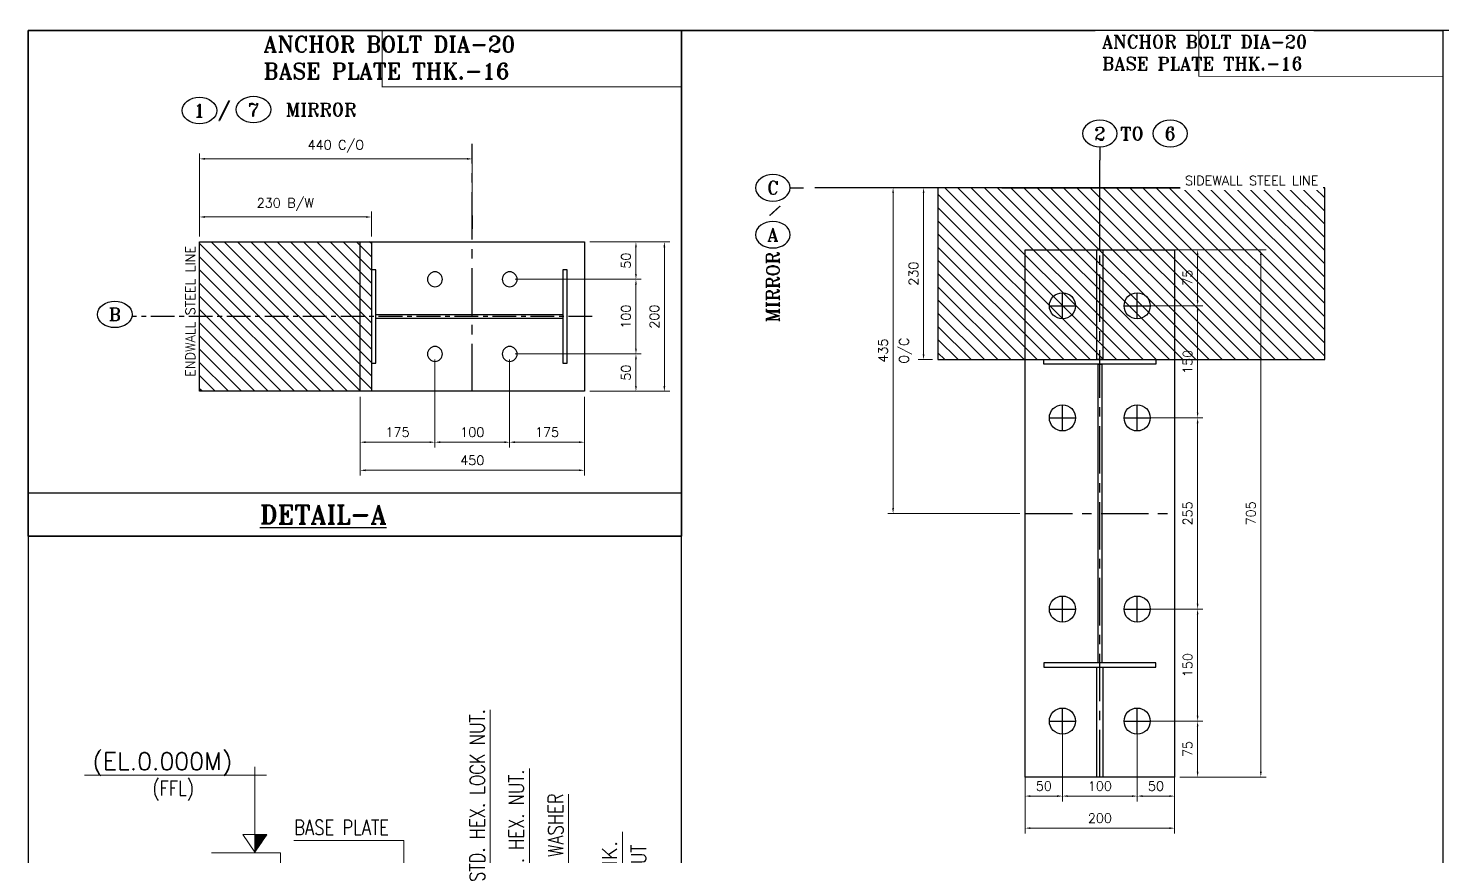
# Model space of a CAD drawing. Extents: x 1452 to 4639, y 1337 to 3593.
# Drawn here: x 1452 to 3344, y 2484 to 3593 of the extents above; entities that cross this region are included whole.
import ezdxf

# ---------------------------------------------------------------- set-up
doc = ezdxf.new("R2010")
doc.units = 0
doc.header["$MEASUREMENT"] = 0
doc.linetypes.add('CENTER', pattern=[5.08, 3.175, -0.635, 0.635, -0.635])
doc.linetypes.add('CONTIN', pattern=[0, 0, 0])
doc.layers.get('0').update_dxf_attribs({"linetype": 'CONTIN'})
doc.layers.get('Defpoints').update_dxf_attribs({"linetype": 'CONTINUOUS'})
for name, color, linetype in [('1', 7, 'CONTIN'), ('10', 7, 'CONTIN'), ('22', 7, 'CONTIN'), ('DIM', 8, 'CONTINUOUS'), ('FRAMES', 1, 'CONTINUOUS'), ('Text', 4, 'CONTINUOUS'), ('Text_Romant', 3, 'CONTINUOUS')]:
    doc.layers.add(name, color=color, linetype=linetype)
for name, color, linetype, lineweight in [('BRICK', 27, 'CONTINUOUS', 13), ('OBJECTS', 80, 'CONTINUOUS', 13), ('Part', 255, 'CONTINUOUS', 0), ('TXT', 4, 'CONTIN', 13), ('WORK', 30, 'CENTER', 13)]:
    doc.layers.add(name, color=color, linetype=linetype, lineweight=lineweight)
doc.styles.add('ROMAND', font='simplex.shx')
doc.styles.add('ROMANS', font='ROMANS')
doc.styles.add('ROMANT', font='romant.shx')
doc.styles.add('SIMPLEX', font='SIMPLEX')
doc.dimstyles.new('Copy of DIM-1000', dxfattribs={"dimscale": 96.5, "dimtxt": 0.13, "dimasz": 0.03, "dimexe": 0.05, "dimexo": 0.05, "dimgap": 0.05, "dimtad": 1, "dimdec": 0, "dimzin": 0, "dimdsep": 46, "dimtxsty": 'ROMANS', "dimblk1": 'OBLIQUE', "dimblk2": 'OBLIQUE', "dimsah": 1, "dimcen": 0.09, "dimdle": 0.03, "dimclrd": 251, "dimclre": 251, "dimclrt": 4, "dimadec": 0, "dimazin": 0, "dimtfac": 1, "dimtdec": 0, "dimtmove": 0, "dimatfit": 3, "dimfxl": 1, "dimtolj": 1, "dimtzin": 0, "dimlwd": 5, "dimlwe": 5, "dimarcsym": 0})
doc.dimstyles.new('LDK_5', dxfattribs={"dimscale": 7.142, "dimtxt": 1.75, "dimasz": 1, "dimexe": 1, "dimexo": 1, "dimgap": 1, "dimtad": 1, "dimdec": 0, "dimzin": 0, "dimdsep": 46, "dimtxsty": 'SIMPLEX', "dimcen": 1, "dimclrd": 6, "dimclre": 6, "dimclrt": 7, "dimadec": 0, "dimazin": 0, "dimtfac": 1, "dimtdec": 0, "dimtofl": 0, "dimtmove": 0, "dimatfit": 3, "dimfxl": 1, "dimtolj": 1, "dimtzin": 0, "dimlwd": 0, "dimlwe": 0, "dimarcsym": 1})

# ---------------------------------------------------------------- blocks, each defined once
blk = doc.blocks.new('*D285285285285285285285285285285285285285285285')
at = {"color": 6, "linetype": 'Continuous', "lineweight": 0}
for p, q in [((2661.7, 3379.9), (2642.4, 3379.9)), ((2649.6, 3157), (2649.6, 3372.7)), ((2661.7, 3149.9), (2642.4, 3149.9))]:
    blk.add_line(p, q, dxfattribs=at)
at = {"color": 6, "linetype": 'Continuous'}
for points in [[(2650.8, 3372.7), (2648.4, 3372.7), (2649.6, 3379.9)], [(2648.4, 3157), (2650.8, 3157), (2649.6, 3149.9)]]:
    blk.add_solid(points, dxfattribs=at)
at = {"layer": 'Defpoints', "color": 0, "linetype": 'Continuous'}
for p in [(2649.6, 3379.9), (2668.9, 3379.9), (2668.9, 3149.9)]:
    blk.add_point(p, dxfattribs=at)
at = {"color": 7, "linetype": 'Continuous', "insert": (2636.2, 3264.9), "char_height": 12.5, "attachment_point": 5, "rotation": 90, "style": 'SIMPLEX'}
blk.add_mtext('\\A1;230', dxfattribs=at)
blk = doc.blocks.new('_OBLIQUE')
at = {"color": 0, "linetype": 'ByBlock'}
blk.add_line((-0.5, -0.5), (0.5, 0.5), dxfattribs=at)
blk = doc.blocks.new('*D581580580580580580580')
at = {"layer": 'Defpoints', "color": 0, "linetype": 'Continuous'}
for p in [(2659.8, 26434.8), (2716.6, 26423.6), (2786.9, 26423.6)]:
    blk.add_point(p, dxfattribs=at)
at = {"layer": 'Part', "color": 251, "linetype": 'Continuous', "lineweight": 5}
for p, q in [((2786.9, 26434.8), (2786.9, 26520.3)), ((2664.6, 26434.8), (2791.7, 26434.8)), ((2786.9, 26437.7), (2786.9, 26423.6)), ((2721.4, 26423.6), (2791.7, 26423.6))]:
    blk.add_line(p, q, dxfattribs=at)
at = {"layer": 'Part', "color": 251, "linetype": 'Continuous', "lineweight": 5, "xscale": 2.894999999999998, "yscale": 2.894999999999998, "zscale": 2.894999999999998}
for p, rotation in [((2786.9, 26434.8), 90), ((2786.9, 26423.6), 270)]:
    blk.add_blockref('_OBLIQUE', p, dxfattribs=dict(at, rotation=rotation))
at = {"layer": 'Part', "color": 4, "linetype": 'Continuous', "insert": (2775.8, 26479.1), "char_height": 12.545, "attachment_point": 5, "rotation": 90, "style": 'ROMANS'}
blk.add_mtext('\\A1;25 THK.', dxfattribs=at)
blk = doc.blocks.new('BOLT_0')
at = {"layer": '1'}
blk.add_circle((0, 0), 25.4, dxfattribs=at)
blk = doc.blocks.new('A')
for p, q in [((20037.6, 65968.9), (20287.6, 65968.9)), ((20037.6, 65963.9), (20287.6, 65963.9))]:
    blk.add_line(p, q)
at = {"linetype": 'Continuous'}
for points in [[(20037.6, 65903.9), (20031.6, 65903.9), (20031.6, 66028.9), (20037.6, 66028.9)], [(20293.6, 65903.9), (20287.6, 65903.9), (20287.6, 66028.9), (20293.6, 66028.9)]]:
    blk.add_lwpolyline(points, close=True, dxfattribs=at)
at = {"layer": '10'}
for p, q in [((20308.6, 66066.4), (20008.6, 66066.4)), ((20008.6, 66066.4), (20008.6, 65866.4)), ((20308.6, 65866.4), (20308.6, 66066.4)), ((20008.6, 65866.4), (20308.6, 65866.4))]:
    blk.add_line(p, q, dxfattribs=at)
at = {"layer": '10', "xscale": 0.3937008, "yscale": 0.3937008, "zscale": 0.3937008, "rotation": 180}
for p in [(20108.6, 66016.4), (20208.6, 66016.4), (20108.6, 65916.4), (20208.6, 65916.4)]:
    blk.add_blockref('BOLT_0', p, dxfattribs=at)
blk = doc.blocks.new('*D517517517517517517517517517517')
at = {"color": 6, "linetype": 'Continuous', "lineweight": 0}
for p, q in [((2095.8, 3150.2), (2095.8, 3032.1)), ((2195.8, 3100.2), (2195.8, 3032.1)), ((2188.7, 3039.3), (2103, 3039.3))]:
    blk.add_line(p, q, dxfattribs=at)
at = {"color": 6, "linetype": 'Continuous'}
for points in [[(2103, 3040.5), (2103, 3038.1), (2095.8, 3039.3)], [(2188.7, 3038.1), (2188.7, 3040.5), (2195.8, 3039.3)]]:
    blk.add_solid(points, dxfattribs=at)
at = {"layer": 'Defpoints', "color": 0, "linetype": 'Continuous'}
for p in [(2095.8, 3157.4), (2195.8, 3107.4), (2095.8, 3039.3)]:
    blk.add_point(p, dxfattribs=at)
at = {"color": 7, "linetype": 'Continuous', "insert": (2145.8, 3052.7), "char_height": 12.5, "attachment_point": 5, "style": 'SIMPLEX'}
blk.add_mtext('\\A1;175', dxfattribs=at)
blk = doc.blocks.new('*D518518518518518518518518518518')
at = {"color": 6, "linetype": 'Continuous', "lineweight": 0}
for p, q in [((1995.8, 3150.2), (1995.8, 3032.1)), ((2095.8, 3150.2), (2095.8, 3032.1)), ((2088.7, 3039.3), (2003, 3039.3))]:
    blk.add_line(p, q, dxfattribs=at)
at = {"color": 6, "linetype": 'Continuous'}
for points in [[(2003, 3040.5), (2003, 3038.1), (1995.8, 3039.3)], [(2088.7, 3038.1), (2088.7, 3040.5), (2095.8, 3039.3)]]:
    blk.add_solid(points, dxfattribs=at)
at = {"layer": 'Defpoints', "color": 0, "linetype": 'Continuous'}
for p in [(1995.8, 3157.4), (2095.8, 3157.4), (1995.8, 3039.3)]:
    blk.add_point(p, dxfattribs=at)
at = {"color": 7, "linetype": 'Continuous', "insert": (2045.8, 3052.7), "char_height": 12.5, "attachment_point": 5, "style": 'SIMPLEX'}
blk.add_mtext('\\A1;100', dxfattribs=at)
blk = doc.blocks.new('*D519519519519519519519519519519')
at = {"color": 6, "linetype": 'Continuous', "lineweight": 0}
for p, q in [((1995.8, 3150.2), (1995.8, 3032.1)), ((1895.8, 3100.2), (1895.8, 3032.1)), ((1988.7, 3039.3), (1903, 3039.3))]:
    blk.add_line(p, q, dxfattribs=at)
at = {"color": 6, "linetype": 'Continuous'}
for points in [[(1903, 3040.5), (1903, 3038.1), (1895.8, 3039.3)], [(1988.7, 3038.1), (1988.7, 3040.5), (1995.8, 3039.3)]]:
    blk.add_solid(points, dxfattribs=at)
at = {"layer": 'Defpoints', "color": 0, "linetype": 'Continuous'}
for p in [(1995.8, 3157.4), (1895.8, 3107.4), (1895.8, 3039.3)]:
    blk.add_point(p, dxfattribs=at)
at = {"color": 7, "linetype": 'Continuous', "insert": (1945.8, 3052.7), "char_height": 12.5, "attachment_point": 5, "style": 'SIMPLEX'}
blk.add_mtext('\\A1;175', dxfattribs=at)
blk = doc.blocks.new('*D520520520520520520520520520520')
at = {"color": 6, "linetype": 'Continuous', "lineweight": 0}
for p, q in [((1895.8, 3100.2), (1895.8, 2994.6)), ((2195.8, 3100.2), (2195.8, 2994.6)), ((1903, 3001.7), (2188.7, 3001.7))]:
    blk.add_line(p, q, dxfattribs=at)
at = {"color": 6, "linetype": 'Continuous'}
for points in [[(1903, 3002.9), (1903, 3000.5), (1895.8, 3001.7)], [(2188.7, 3000.5), (2188.7, 3002.9), (2195.8, 3001.7)]]:
    blk.add_solid(points, dxfattribs=at)
at = {"layer": 'Defpoints', "color": 0, "linetype": 'Continuous'}
for p in [(1895.8, 3107.4), (2195.8, 3107.4), (2195.8, 3001.7)]:
    blk.add_point(p, dxfattribs=at)
at = {"color": 7, "linetype": 'Continuous', "insert": (2045.8, 3015.1), "char_height": 12.5, "attachment_point": 5, "style": 'SIMPLEX'}
blk.add_mtext('\\A1;450', dxfattribs=at)
blk = doc.blocks.new('*D521521521521521521521521521521')
at = {"color": 6, "linetype": 'Continuous', "lineweight": 0}
for p, q in [((2203, 3307.4), (2271.9, 3307.4)), ((2264.8, 3300.2), (2264.8, 3264.5)), ((2103, 3257.4), (2271.9, 3257.4))]:
    blk.add_line(p, q, dxfattribs=at)
at = {"color": 6, "linetype": 'Continuous'}
for points in [[(2266, 3300.2), (2263.6, 3300.2), (2264.8, 3307.4)], [(2263.6, 3264.5), (2266, 3264.5), (2264.8, 3257.4)]]:
    blk.add_solid(points, dxfattribs=at)
at = {"layer": 'Defpoints', "color": 0, "linetype": 'Continuous'}
for p in [(2195.8, 3307.4), (2095.8, 3257.4), (2264.8, 3257.4)]:
    blk.add_point(p, dxfattribs=at)
at = {"color": 7, "linetype": 'Continuous', "insert": (2251.4, 3282.4), "char_height": 12.5, "attachment_point": 5, "rotation": 90, "style": 'SIMPLEX'}
blk.add_mtext('\\A1;50', dxfattribs=at)
blk = doc.blocks.new('*D522522522522522522522522522522')
at = {"color": 6, "linetype": 'Continuous', "lineweight": 0}
for p, q in [((2103, 3257.4), (2271.9, 3257.4)), ((2264.8, 3250.2), (2264.8, 3164.5)), ((2103, 3157.4), (2271.9, 3157.4))]:
    blk.add_line(p, q, dxfattribs=at)
at = {"color": 6, "linetype": 'Continuous'}
for points in [[(2266, 3250.2), (2263.6, 3250.2), (2264.8, 3257.4)], [(2263.6, 3164.5), (2266, 3164.5), (2264.8, 3157.4)]]:
    blk.add_solid(points, dxfattribs=at)
at = {"layer": 'Defpoints', "color": 0, "linetype": 'Continuous'}
for p in [(2095.8, 3257.4), (2095.8, 3157.4), (2264.8, 3157.4)]:
    blk.add_point(p, dxfattribs=at)
at = {"color": 7, "linetype": 'Continuous', "insert": (2251.4, 3207.4), "char_height": 12.5, "attachment_point": 5, "rotation": 90, "style": 'SIMPLEX'}
blk.add_mtext('\\A1;100', dxfattribs=at)
blk = doc.blocks.new('*D523523523523523523523523523523')
at = {"color": 6, "linetype": 'Continuous', "lineweight": 0}
for p, q in [((2103, 3157.4), (2271.9, 3157.4)), ((2264.8, 3150.2), (2264.8, 3114.5)), ((2203, 3107.4), (2271.9, 3107.4))]:
    blk.add_line(p, q, dxfattribs=at)
at = {"color": 6, "linetype": 'Continuous'}
for points in [[(2266, 3150.2), (2263.6, 3150.2), (2264.8, 3157.4)], [(2263.6, 3114.5), (2266, 3114.5), (2264.8, 3107.4)]]:
    blk.add_solid(points, dxfattribs=at)
at = {"layer": 'Defpoints', "color": 0, "linetype": 'Continuous'}
for p in [(2095.8, 3157.4), (2195.8, 3107.4), (2264.8, 3107.4)]:
    blk.add_point(p, dxfattribs=at)
at = {"color": 7, "linetype": 'Continuous', "insert": (2251.4, 3132.4), "char_height": 12.5, "attachment_point": 5, "rotation": 90, "style": 'SIMPLEX'}
blk.add_mtext('\\A1;50', dxfattribs=at)
blk = doc.blocks.new('*D524524524524524524524524524524')
at = {"color": 6, "linetype": 'Continuous', "lineweight": 0}
for p, q in [((2203, 3307.4), (2309.9, 3307.4)), ((2302.8, 3114.5), (2302.8, 3300.2)), ((2203, 3107.4), (2309.9, 3107.4))]:
    blk.add_line(p, q, dxfattribs=at)
at = {"color": 6, "linetype": 'Continuous'}
for points in [[(2304, 3300.2), (2301.6, 3300.2), (2302.8, 3307.4)], [(2301.6, 3114.5), (2304, 3114.5), (2302.8, 3107.4)]]:
    blk.add_solid(points, dxfattribs=at)
at = {"layer": 'Defpoints', "color": 0, "linetype": 'Continuous'}
for p in [(2195.8, 3307.4), (2302.8, 3307.4), (2195.8, 3107.4)]:
    blk.add_point(p, dxfattribs=at)
at = {"color": 7, "linetype": 'Continuous', "insert": (2289.4, 3207.4), "char_height": 12.5, "attachment_point": 5, "rotation": 90, "style": 'SIMPLEX'}
blk.add_mtext('\\A1;200', dxfattribs=at)
blk = doc.blocks.new('*D525525525525525525525525525525')
at = {"color": 6, "linetype": 'Continuous', "lineweight": 0}
for p, q in [((1680.8, 3314.5), (1680.8, 3425.7)), ((2045.8, 3314.5), (2045.8, 3425.7)), ((2038.7, 3418.6), (1688, 3418.6))]:
    blk.add_line(p, q, dxfattribs=at)
at = {"color": 6, "linetype": 'Continuous'}
for points in [[(1688, 3419.8), (1688, 3417.4), (1680.8, 3418.6)], [(2038.7, 3417.4), (2038.7, 3419.8), (2045.8, 3418.6)]]:
    blk.add_solid(points, dxfattribs=at)
at = {"layer": 'Defpoints', "color": 0, "linetype": 'Continuous'}
for p in [(1680.8, 3418.6), (1680.8, 3307.4), (2045.8, 3307.4)]:
    blk.add_point(p, dxfattribs=at)
at = {"color": 7, "linetype": 'Continuous', "insert": (1863.3, 3435.3), "char_height": 12.498, "attachment_point": 5, "style": 'SIMPLEX'}
blk.add_mtext('\\A1;440 C/O', dxfattribs=at)
blk = doc.blocks.new('*D526526526526526526526526526526')
at = {"color": 6, "linetype": 'Continuous', "lineweight": 0}
for p, q in [((1680.8, 3314.5), (1680.8, 3348)), ((1903.7, 3340.8), (1688, 3340.8)), ((1910.8, 3314.5), (1910.8, 3348))]:
    blk.add_line(p, q, dxfattribs=at)
at = {"color": 6, "linetype": 'Continuous'}
for points in [[(1688, 3342), (1688, 3339.6), (1680.8, 3340.8)], [(1903.7, 3339.6), (1903.7, 3342), (1910.8, 3340.8)]]:
    blk.add_solid(points, dxfattribs=at)
at = {"layer": 'Defpoints', "color": 0, "linetype": 'Continuous'}
for p in [(1680.8, 3340.8), (1680.8, 3307.4), (1910.8, 3307.4)]:
    blk.add_point(p, dxfattribs=at)
at = {"color": 7, "linetype": 'Continuous', "insert": (1795.8, 3357.5), "char_height": 12.498, "attachment_point": 5, "style": 'SIMPLEX'}
blk.add_mtext('\\A1;230 B/W', dxfattribs=at)
blk = doc.blocks.new('CZJBF')
at = {"linetype": 'Continuous'}
for points in [[(66986.4, 40005.8), (67136.4, 40005.8), (67136.4, 39999.8), (66986.4, 39999.8)], [(67058.9, 39999.8), (67063.9, 39999.8), (67063.9, 39599.8), (67058.9, 39599.8)], [(66986.4, 39593.8), (67136.4, 39593.8), (67136.4, 39599.8), (66986.4, 39599.8)]]:
    blk.add_lwpolyline(points, close=True, dxfattribs=at)
blk = doc.blocks.new('BXDCH')
at = {"linetype": 'Continuous'}
for p, q in [((66050.5, 40031.7), (66050.5, 40051.7)), ((66040.5, 40041.7), (66060.5, 40041.7))]:
    blk.add_line(p, q, dxfattribs=at)
blk.add_circle((66050.5, 40041.7), 10, dxfattribs=at)
blk = doc.blocks.new('XVGIZD')
at = {"color": 8, "linetype": 'CENTER', "ltscale": 20}
for p, q in [((65784.1, 39422.5), (65784.1, 40128.5)), ((65684.1, 39775.5), (65884.1, 39775.5))]:
    blk.add_line(p, q, dxfattribs=at)
at = {"linetype": 'Continuous'}
blk.add_lwpolyline([(65684.1, 40128.5), (65884.1, 40128.5), (65884.1, 39422.5), (65684.1, 39422.5)], close=True, dxfattribs=at)
at = {"linetype": 'Continuous', "xscale": 1.75, "yscale": 1.75, "zscale": 1.75}
for p in [(-49854.3, -30019.5), (-49754.3, -30019.5), (-49854.3, -30169.5), (-49754.3, -30169.5), (-49854.3, -30425.5), (-49754.3, -30425.5), (-49854.3, -30575.5), (-49754.3, -30575.5)]:
    blk.add_blockref('BXDCH', p, dxfattribs=at)
at = {"linetype": 'Continuous'}
blk.add_blockref('CZJBF', (-1277.2, -24.3), dxfattribs=at)
blk = doc.blocks.new('*D531531531531531531531531531531')
at = {"color": 6, "linetype": 'Continuous', "lineweight": 0}
for p, q in [((2992.6, 3296.9), (3108, 3296.9)), ((3100.8, 3289.7), (3100.8, 2598)), ((2992.6, 2590.9), (3108, 2590.9))]:
    blk.add_line(p, q, dxfattribs=at)
at = {"color": 6, "linetype": 'Continuous'}
for points in [[(3102, 3289.7), (3099.7, 3289.7), (3100.8, 3296.9)], [(3099.7, 2598), (3102, 2598), (3100.8, 2590.9)]]:
    blk.add_solid(points, dxfattribs=at)
at = {"layer": 'Defpoints', "color": 0, "linetype": 'Continuous'}
for p in [(2985.5, 3296.9), (2985.5, 2590.9), (3100.8, 2590.9)]:
    blk.add_point(p, dxfattribs=at)
at = {"color": 7, "linetype": 'Continuous', "insert": (3087.4, 2943.9), "char_height": 12.5, "attachment_point": 5, "rotation": 90, "style": 'SIMPLEX'}
blk.add_mtext('\\A1;705', dxfattribs=at)
blk = doc.blocks.new('*D532532532532532532532532532532')
at = {"color": 6, "linetype": 'Continuous', "lineweight": 0}
for p, q in [((2951.2, 3296.9), (3023.4, 3296.9)), ((3016.2, 3289.7), (3016.2, 3229)), ((2942.6, 3221.9), (3023.4, 3221.9))]:
    blk.add_line(p, q, dxfattribs=at)
at = {"color": 6, "linetype": 'Continuous'}
for points in [[(3017.4, 3289.7), (3015.1, 3289.7), (3016.2, 3296.9)], [(3015.1, 3229), (3017.4, 3229), (3016.2, 3221.9)]]:
    blk.add_solid(points, dxfattribs=at)
at = {"layer": 'Defpoints', "color": 0, "linetype": 'Continuous'}
for p in [(2944, 3296.9), (2935.5, 3221.9), (3016.2, 3221.9)]:
    blk.add_point(p, dxfattribs=at)
at = {"color": 7, "linetype": 'Continuous', "insert": (3002.9, 3259.4), "char_height": 12.5, "attachment_point": 5, "rotation": 90, "style": 'SIMPLEX'}
blk.add_mtext('\\A1;75', dxfattribs=at)
blk = doc.blocks.new('*D533533533533533533533533533533')
at = {"color": 6, "linetype": 'Continuous', "lineweight": 0}
for p, q in [((2942.6, 3221.9), (3023.4, 3221.9)), ((3016.2, 3214.7), (3016.2, 3079)), ((2942.6, 3071.9), (3023.4, 3071.9))]:
    blk.add_line(p, q, dxfattribs=at)
at = {"color": 6, "linetype": 'Continuous'}
for points in [[(3017.4, 3214.7), (3015.1, 3214.7), (3016.2, 3221.9)], [(3015.1, 3079), (3017.4, 3079), (3016.2, 3071.9)]]:
    blk.add_solid(points, dxfattribs=at)
at = {"layer": 'Defpoints', "color": 0, "linetype": 'Continuous'}
for p in [(2935.5, 3221.9), (2935.5, 3071.9), (3016.2, 3071.9)]:
    blk.add_point(p, dxfattribs=at)
at = {"color": 7, "linetype": 'Continuous', "insert": (3002.9, 3146.9), "char_height": 12.5, "attachment_point": 5, "rotation": 90, "style": 'SIMPLEX'}
blk.add_mtext('\\A1;150', dxfattribs=at)
blk = doc.blocks.new('*D534534534534534534534534534534')
at = {"color": 6, "linetype": 'Continuous', "lineweight": 0}
for p, q in [((2942.6, 3071.9), (3023.4, 3071.9)), ((3016.2, 3064.7), (3016.2, 2823)), ((2942.6, 2815.9), (3023.4, 2815.9))]:
    blk.add_line(p, q, dxfattribs=at)
at = {"color": 6, "linetype": 'Continuous'}
for points in [[(3017.4, 3064.7), (3015.1, 3064.7), (3016.2, 3071.9)], [(3015.1, 2823), (3017.4, 2823), (3016.2, 2815.9)]]:
    blk.add_solid(points, dxfattribs=at)
at = {"layer": 'Defpoints', "color": 0, "linetype": 'Continuous'}
for p in [(2935.5, 3071.9), (2935.5, 2815.9), (3016.2, 2815.9)]:
    blk.add_point(p, dxfattribs=at)
at = {"color": 7, "linetype": 'Continuous', "insert": (3002.9, 2943.9), "char_height": 12.5, "attachment_point": 5, "rotation": 90, "style": 'SIMPLEX'}
blk.add_mtext('\\A1;255', dxfattribs=at)
blk = doc.blocks.new('*D535535535535535535535535535535')
at = {"color": 6, "linetype": 'Continuous', "lineweight": 0}
for p, q in [((2942.6, 2815.9), (3023.4, 2815.9)), ((3016.2, 2808.7), (3016.2, 2673)), ((2942.6, 2665.9), (3023.4, 2665.9))]:
    blk.add_line(p, q, dxfattribs=at)
at = {"color": 6, "linetype": 'Continuous'}
for points in [[(3017.4, 2808.7), (3015.1, 2808.7), (3016.2, 2815.9)], [(3015.1, 2673), (3017.4, 2673), (3016.2, 2665.9)]]:
    blk.add_solid(points, dxfattribs=at)
at = {"layer": 'Defpoints', "color": 0, "linetype": 'Continuous'}
for p in [(2935.5, 2815.9), (2935.5, 2665.9), (3016.2, 2665.9)]:
    blk.add_point(p, dxfattribs=at)
at = {"color": 7, "linetype": 'Continuous', "insert": (3002.9, 2740.9), "char_height": 12.5, "attachment_point": 5, "rotation": 90, "style": 'SIMPLEX'}
blk.add_mtext('\\A1;150', dxfattribs=at)
blk = doc.blocks.new('*D536536536536536536536536536536')
at = {"color": 6, "linetype": 'Continuous', "lineweight": 0}
for p, q in [((2969.5, 3296.9), (3023.4, 3296.9)), ((3016.2, 3229), (3016.2, 3289.7)), ((2942.6, 3221.9), (3023.4, 3221.9))]:
    blk.add_line(p, q, dxfattribs=at)
at = {"color": 6, "linetype": 'Continuous'}
for points in [[(3017.4, 3289.7), (3015.1, 3289.7), (3016.2, 3296.9)], [(3015.1, 3229), (3017.4, 3229), (3016.2, 3221.9)]]:
    blk.add_solid(points, dxfattribs=at)
at = {"layer": 'Defpoints', "color": 0, "linetype": 'Continuous'}
for p in [(2962.3, 3296.9), (3016.2, 3296.9), (2935.5, 3221.9)]:
    blk.add_point(p, dxfattribs=at)
at = {"color": 7, "linetype": 'Continuous', "insert": (3002.9, 3259.4), "char_height": 12.5, "attachment_point": 5, "rotation": 90, "style": 'SIMPLEX'}
blk.add_mtext('\\A1;75', dxfattribs=at)
blk = doc.blocks.new('*D537537537537537537537537537537')
at = {"color": 6, "linetype": 'Continuous', "lineweight": 0}
for p, q in [((2785.5, 2583.7), (2785.5, 2515.4)), ((2985.5, 2583.7), (2985.5, 2515.4)), ((2978.3, 2522.6), (2792.6, 2522.6))]:
    blk.add_line(p, q, dxfattribs=at)
at = {"color": 6, "linetype": 'Continuous'}
for points in [[(2792.6, 2523.8), (2792.6, 2521.4), (2785.5, 2522.6)], [(2978.3, 2521.4), (2978.3, 2523.8), (2985.5, 2522.6)]]:
    blk.add_solid(points, dxfattribs=at)
at = {"layer": 'Defpoints', "color": 0, "linetype": 'Continuous'}
for p in [(2785.5, 2590.9), (2985.5, 2590.9), (2785.5, 2522.6)]:
    blk.add_point(p, dxfattribs=at)
at = {"color": 7, "linetype": 'Continuous', "insert": (2885.5, 2536), "char_height": 12.5, "attachment_point": 5, "style": 'SIMPLEX'}
blk.add_mtext('\\A1;200', dxfattribs=at)
blk = doc.blocks.new('*D538538538538538538538538538538')
at = {"color": 6, "linetype": 'Continuous', "lineweight": 0}
for p, q in [((2785.5, 2658.7), (2785.5, 2558.4)), ((2835.5, 2658.7), (2835.5, 2558.4)), ((2792.6, 2565.5), (2828.3, 2565.5))]:
    blk.add_line(p, q, dxfattribs=at)
at = {"color": 6, "linetype": 'Continuous'}
for points in [[(2792.6, 2566.7), (2792.6, 2564.3), (2785.5, 2565.5)], [(2828.3, 2564.3), (2828.3, 2566.7), (2835.5, 2565.5)]]:
    blk.add_solid(points, dxfattribs=at)
at = {"layer": 'Defpoints', "color": 0, "linetype": 'Continuous'}
for p in [(2785.5, 2665.9), (2835.5, 2665.9), (2835.5, 2565.5)]:
    blk.add_point(p, dxfattribs=at)
at = {"color": 7, "linetype": 'Continuous', "insert": (2810.5, 2578.9), "char_height": 12.5, "attachment_point": 5, "style": 'SIMPLEX'}
blk.add_mtext('\\A1;50', dxfattribs=at)
blk = doc.blocks.new('*D539539539539539539539539539539')
at = {"color": 6, "linetype": 'Continuous', "lineweight": 0}
for p, q in [((2835.5, 2658.7), (2835.5, 2558.4)), ((2935.5, 2658.7), (2935.5, 2558.4)), ((2842.6, 2565.5), (2928.3, 2565.5))]:
    blk.add_line(p, q, dxfattribs=at)
at = {"color": 6, "linetype": 'Continuous'}
for points in [[(2842.6, 2566.7), (2842.6, 2564.3), (2835.5, 2565.5)], [(2928.3, 2564.3), (2928.3, 2566.7), (2935.5, 2565.5)]]:
    blk.add_solid(points, dxfattribs=at)
at = {"layer": 'Defpoints', "color": 0, "linetype": 'Continuous'}
for p in [(2835.5, 2665.9), (2935.5, 2665.9), (2935.5, 2565.5)]:
    blk.add_point(p, dxfattribs=at)
at = {"color": 7, "linetype": 'Continuous', "insert": (2885.5, 2578.9), "char_height": 12.5, "attachment_point": 5, "style": 'SIMPLEX'}
blk.add_mtext('\\A1;100', dxfattribs=at)
blk = doc.blocks.new('*D540540540540540540540540540540')
at = {"color": 6, "linetype": 'Continuous', "lineweight": 0}
for p, q in [((2935.5, 2658.7), (2935.5, 2558.4)), ((2985.5, 2658.7), (2985.5, 2558.4)), ((2942.6, 2565.5), (2978.3, 2565.5))]:
    blk.add_line(p, q, dxfattribs=at)
at = {"color": 6, "linetype": 'Continuous'}
for points in [[(2942.6, 2566.7), (2942.6, 2564.3), (2935.5, 2565.5)], [(2978.3, 2564.3), (2978.3, 2566.7), (2985.5, 2565.5)]]:
    blk.add_solid(points, dxfattribs=at)
at = {"layer": 'Defpoints', "color": 0, "linetype": 'Continuous'}
for p in [(2935.5, 2665.9), (2985.5, 2665.9), (2985.5, 2565.5)]:
    blk.add_point(p, dxfattribs=at)
at = {"color": 7, "linetype": 'Continuous', "insert": (2960.5, 2578.9), "char_height": 12.5, "attachment_point": 5, "style": 'SIMPLEX'}
blk.add_mtext('\\A1;50', dxfattribs=at)
blk = doc.blocks.new('*D541541541541541541541541541541')
at = {"color": 6, "linetype": 'Continuous', "lineweight": 0}
for p, q in [((3009.1, 2665.9), (3009.1, 2665.9)), ((3016.2, 2658.7), (3016.2, 2598)), ((3009.1, 2590.9), (3009.1, 2590.9))]:
    blk.add_line(p, q, dxfattribs=at)
at = {"color": 6, "linetype": 'Continuous'}
for points in [[(3017.4, 2658.7), (3015.1, 2658.7), (3016.2, 2665.9)], [(3015.1, 2598), (3017.4, 2598), (3016.2, 2590.9)]]:
    blk.add_solid(points, dxfattribs=at)
at = {"layer": 'Defpoints', "color": 0, "linetype": 'Continuous'}
for p in [(3016.2, 2665.9), (3016.2, 2590.9), (3016.2, 2590.9)]:
    blk.add_point(p, dxfattribs=at)
at = {"color": 7, "linetype": 'Continuous', "insert": (3002.9, 2628.4), "char_height": 12.5, "attachment_point": 5, "rotation": 90, "style": 'SIMPLEX'}
blk.add_mtext('\\A1;75', dxfattribs=at)
blk = doc.blocks.new('*D542542542542542542542542542542')
at = {"color": 6, "linetype": 'Continuous', "lineweight": 0}
for p, q in [((2747.3, 3379.9), (2601.7, 3379.9)), ((2608.8, 2951), (2608.8, 3372.7)), ((2778.3, 2943.9), (2601.7, 2943.9))]:
    blk.add_line(p, q, dxfattribs=at)
at = {"color": 6, "linetype": 'Continuous'}
for points in [[(2610, 3372.7), (2607.6, 3372.7), (2608.8, 3379.9)], [(2607.6, 2951), (2610, 2951), (2608.8, 2943.9)]]:
    blk.add_solid(points, dxfattribs=at)
at = {"layer": 'Defpoints', "color": 0, "linetype": 'Continuous'}
for p in [(2608.8, 3379.9), (2754.5, 3379.9), (2785.5, 2943.9)]:
    blk.add_point(p, dxfattribs=at)
at = {"color": 7, "linetype": 'Continuous', "char_height": 12.5, "attachment_point": 5, "rotation": 90, "style": 'SIMPLEX'}
for s, insert in [('\\A1;435 ', (2595.4, 3161.9)), ('O/C', (2625.5, 3161.9))]:
    blk.add_mtext(s, dxfattribs=dict(at, insert=insert))
blk = doc.blocks.new('IHF')
at = {"layer": 'DIM', "lineweight": 9}
h = blk.add_hatch(dxfattribs=at)
h.set_pattern_fill('ANSI32', color=4, scale=0.165503, style=0)
h.set_pattern_definition([(45, (-304.22119, 25983.60084), (-0.0438855214, 0.0438855214), []), (45, (-304.19193, 25983.60084), (-0.0438855214, 0.0438855214), [])])
h.paths.add_polyline_path([(2473.3, 26518), (2473.3, 26502.9), (2483.6, 26518)])
at = {"layer": 'BRICK', "color": 22, "lineweight": 9}
blk.add_lwpolyline([(2280.1, 25809.6), (2837.1, 25809.6), (2837.1, 26772.6), (2280.1, 26772.6)], close=True, dxfattribs=at)
at = {"layer": 'DIM', "color": 3, "lineweight": 9}
blk.add_line((2473.3, 26502.9), (2473.3, 26575.8), dxfattribs=at)
blk.add_lwpolyline([(2473.3, 26502.9), (2483.6, 26518), (2463.1, 26518)], close=True, dxfattribs=at)
at = {"layer": 'OBJECTS', "color": 3, "lineweight": 9}
blk.add_line((2328.2, 26568.6), (2483.3, 26568.6), dxfattribs=at)
at = {"layer": 'WORK', "linetype": 'ByBlock', "lineweight": 9}
blk.add_lwpolyline([(2592.9, 26443.7), (2495.2, 26443.7), (2495.2, 26502.3), (2436.3, 26502.3)], dxfattribs=at)
at = {"layer": 'Text', "lineweight": 9, "style": 'ROMANS', "width": 0.8}
for s, p in [('STD. HEX. LOCK NUT.', (2669.4, 26477.6)), ('STD. HEX. NUT.', (2702.8, 26468.6)), ('STD. WASHER', (2736.3, 26462.7))]:
    blk.add_text(s, height=12.745, rotation=90, dxfattribs=at).set_placement(p)
for s, p in [('(FFL)', (2386, 26551.1)), ('BASE PLATE', (2506.9, 26517.6))]:
    blk.add_text(s, height=12.74, dxfattribs=at).set_placement(p)
at = {"layer": 'TXT', "color": 1, "lineweight": 9, "style": 'ROMAND'}
blk.add_text('(EL.0.000M)', height=14.8, dxfattribs=at).set_placement((2334.9, 26573))
at = {"layer": 'TXT', "color": 150, "lineweight": 9, "style": 'ROMANS', "width": 0.8}
blk.add_text('GROUT', height=12.74, rotation=90, dxfattribs=at).set_placement((2807.1, 26464.8))
at = {"layer": 'Part', "linetype": 'Continuous'}
dim = blk.add_linear_dim(base=(2786.9, 26423.6), p1=(2659.8, 26434.8), p2=(2716.6, 26423.6), angle=270, text='25 THK.', dimstyle='Copy of DIM-1000', dxfattribs=at)
dim.commit()
dim.dimension.update_dxf_attribs({"geometry": '*D581580580580580580580', "text_midpoint": (2786.9, 26479.1), "dimtype": 160})
for points in [[(2640.2, 26470.5), (2674.1, 26470.5), (2674.1, 26624.4)], [(2641.3, 26457.6), (2707.6, 26457.6), (2707.6, 26574.4)], [(2641.9, 26449.1), (2741, 26449.1), (2741, 26552.3)], [(2600.5, 26443.7), (2600.5, 26512.9), (2506.6, 26512.9)]]:
    blk.add_leader(points, dimstyle='Copy of DIM-1000', override={"dimasz": 0.09}, dxfattribs=at)

msp = doc.modelspace()

# ---------------------------------------------------------------- hatches: boundary and pattern name
at = {"linetype": 'Continuous'}
h = msp.add_hatch(dxfattribs=at)
h.set_pattern_fill('ANSI31', color=256, scale=100)
h.set_pattern_definition([(315, (-784.826, 29929.612), (-8.838835, -8.838835), [])])
h.paths.add_polyline_path([(2668.9, 3149.9), (3186.3, 3149.9), (3186.3, 3379.9), (2668.9, 3379.9)])

# ---------------------------------------------------------------- linework, layer by layer
at = {"color": 8, "linetype": 'CENTER', "ltscale": 20}
msp.add_line((2045.8, 3107.4), (2045.8, 3438.9), dxfattribs=at)
at = {"color": 1}
for p, q in [((2885.5, 3434.7), (2885.5, 3416.9)), ((2471.1, 3379.9), (2488.9, 3379.9)), ((2045.8, 3342.7), (2045.8, 3324.9))]:
    msp.add_line(p, q, dxfattribs=at)
at = {"linetype": 'Continuous'}
for p, q in [((2885.5, 3296.9), (2885.5, 3416.9)), ((2668.9, 3379.9), (2504, 3379.9))]:
    msp.add_line(p, q, dxfattribs=at)
at = {"color": 8, "linetype": 'Continuous'}
msp.add_line((2754.5, 3379.9), (3004.5, 3379.9), dxfattribs=at)
msp.add_line((2754.5, 3379.9), (3004.5, 3379.9), dxfattribs=at)
at = {"color": 1, "linetype": 'Continuous'}
for points in [[(2325.7, 3590.4), (3344.2, 3590.4), (3344.2, 2404.4), (2325.6, 2404.4)], [(1451.8, 2913.5), (2325.7, 2913.5), (2325.7, 2970.9), (1451.8, 2970.9)]]:
    msp.add_lwpolyline(points, close=True, dxfattribs=at)
at = {"linetype": 'Continuous'}
for points in [[(2668.9, 3149.9), (3186.3, 3149.9), (3186.3, 3379.9), (2668.9, 3379.9)], [(2881.3, 3296.9), (2889.6, 3296.9), (2889.6, 3149.9), (2881.3, 3149.9)], [(2881.3, 2737.9), (2889.6, 2737.9), (2889.6, 2590.9), (2881.3, 2590.9)]]:
    msp.add_lwpolyline(points, close=True, dxfattribs=at)
at = {"color": 1}
for centre in [(1680.8, 3483.3), (1753.1, 3484.6), (1567.6, 3210.4)]:
    msp.add_ellipse(centre, major_axis=(23.1, 0), ratio=0.769231, dxfattribs=at)
at = {"color": 1, "extrusion": (0, 0, -1)}
for centre in [(2885.5, 3452.5), (2979.6, 3452.5), (2448, 3379.9), (2448, 3317.1)]:
    msp.add_ellipse(centre, major_axis=(-23.1, 0), ratio=0.769231, dxfattribs=at)
at = {"layer": '22'}
msp.add_line((1451.8, 3590.4), (1451.8, 1336.8), dxfattribs=at)

# ---------------------------------------------------------------- block references
at = {"linetype": 'Continuous', "xscale": -1}
msp.add_blockref('A', (22204.5, -62759), dxfattribs=at)
at = {"linetype": 'Continuous'}
msp.add_blockref('XVGIZD', (-62898.7, -36831.6), dxfattribs=at)
at = {"linetype": 'Continuous', "xscale": 1.568605330900278, "yscale": 1.568605330900278, "zscale": 1.568605330900278}
msp.add_blockref('IHF', (-2124.8, -39082.1), dxfattribs=at)

# ---------------------------------------------------------------- texts
at = {"color": 3, "insert": (1934.9, 3554.1), "char_height": 21.461, "attachment_point": 5, "style": 'ROMANT', "bg_fill": 2}
msp.add_mtext('\\pxql;\\A1;ANCHOR BOLT DIA-20\\PBASE PLATE THK.-16', dxfattribs=at)
at = {"color": 4, "char_height": 17.5, "width": 27.26, "attachment_point": 5, "style": 'ROMANS'}
for s, insert in [('\\A1;\\Fromant.shx|c0;\\C3;1', (1680.8, 3483.3)), ('\\A1;\\Fromant.shx|c0;\\C3;/', (1713.8, 3481.5)), ('\\A1;\\Fromant.shx|c0;\\C3;7', (1753.1, 3484.6)), ('\\A1;\\Fromant.shx|c0;\\C3;MIRROR', (1843.5, 3484.6)), ('\\A1;\\Fromant.shx|c0;\\C3;2', (2885.5, 3452.5)), ('\\A1;\\Fromant.shx|c0;\\C3;TO', (2928.4, 3452.5)), ('\\A1;\\Fromant.shx|c0;\\C3;6', (2979.6, 3452.5)), ('\\A1;\\Fromant.shx|c0;\\C3;C', (2448, 3379.9)), ('\\A1;\\Fromant.shx|c0;\\C3;A', (2448, 3317.1)), ('\\A1;\\Fromant.shx|c0;\\C3;B', (1567.6, 3210.4))]:
    msp.add_mtext(s, dxfattribs=dict(at, insert=insert))
at = {"color": 4, "insert": (2450.4, 3348.7), "char_height": 17.5, "attachment_point": 5, "rotation": 326.4022, "style": 'ROMANT'}
msp.add_mtext('\\A1;\\Fic-romant.shx|c1;\\C3;/', dxfattribs=at)
at = {"color": 4, "insert": (2448, 3246.9), "char_height": 17.5, "width": 27.26, "attachment_point": 5, "rotation": 90, "style": 'ROMANS'}
msp.add_mtext('\\A1;\\Fromant.shx|c0;\\C3;MIRROR', dxfattribs=at)

# ---------------------------------------------------------------- dimensions: what is measured, and where the dimension line sits
at = {"linetype": 'Continuous'}
for base, p1, p2, angle, text, override, picture, middle in [((2608.8, 3379.9), (2785.5, 2943.9), (2754.5, 3379.9), 90, '435 \\XO/C', {"dimtxsty": 'SIMPLEX'}, '*D542542542542542542542542542542', (2608.8, 3161.9)), ((1895.8, 3039.3), (1995.8, 3157.4), (1895.8, 3107.4), 180, '175', {"dimtxsty": 'SIMPLEX', "dimtmove": 1}, '*D519519519519519519519519519519', (1945.8, 3052.7)), ((2095.8, 3039.3), (2195.8, 3107.4), (2095.8, 3157.4), 180, '175', {"dimtxsty": 'SIMPLEX'}, '*D517517517517517517517517517517', (2145.8, 3052.7)), ((2195.8, 3001.7), (1895.8, 3107.4), (2195.8, 3107.4), 180, '450', {"dimtxsty": 'SIMPLEX'}, '*D520520520520520520520520520520', (2045.8, 3015.1)), ((3016.2, 2815.9), (2935.5, 3071.9), (2935.5, 2815.9), 90, '255', {"dimtxsty": 'SIMPLEX', "dimtmove": 1}, '*D534534534534534534534534534534', (3002.9, 2943.9))]:
    dim = msp.add_linear_dim(base=base, p1=p1, p2=p2, angle=angle, text=text, dimstyle='LDK_5', override=override, dxfattribs=at)
    dim.commit()
    dim.dimension.update_dxf_attribs({"geometry": picture, "text_midpoint": middle})
dim = msp.add_linear_dim(base=(2649.6, 3379.9), p1=(2668.9, 3149.9), p2=(2668.9, 3379.9), angle=270, dimstyle='LDK_5', dxfattribs=at)
dim.commit()
dim.dimension.update_dxf_attribs({"geometry": '*D285285285285285285285285285285285285285285285', "text_midpoint": (2649.6, 3264.9), "dimtype": 160})
for base, p1, p2, picture, middle in [((2264.8, 3257.4), (2195.8, 3307.4), (2095.8, 3257.4), '*D521521521521521521521521521521', (2251.4, 3282.4)), ((2302.8, 3307.4), (2195.8, 3107.4), (2195.8, 3307.4), '*D524524524524524524524524524524', (2289.4, 3207.4)), ((3016.2, 3221.9), (2944, 3296.9), (2935.5, 3221.9), '*D532532532532532532532532532532', (3002.9, 3259.4)), ((3016.2, 2590.9), (3016.2, 2665.9), (3016.2, 2590.9), '*D541541541541541541541541541541', (3002.9, 2628.4))]:
    dim = msp.add_linear_dim(base=base, p1=p1, p2=p2, angle=90, dimstyle='LDK_5', dxfattribs=at)
    dim.commit()
    dim.dimension.update_dxf_attribs({"geometry": picture, "text_midpoint": middle})
for base, p1, p2, angle, picture, middle in [((3016.2, 3296.9), (2935.5, 3221.9), (2962.3, 3296.9), 270, '*D536536536536536536536536536536', (3002.9, 3259.4)), ((2264.8, 3157.4), (2095.8, 3257.4), (2095.8, 3157.4), 90, '*D522522522522522522522522522522', (2251.4, 3207.4)), ((3016.2, 3071.9), (2935.5, 3221.9), (2935.5, 3071.9), 90, '*D533533533533533533533533533533', (3002.9, 3146.9)), ((1995.8, 3039.3), (2095.8, 3157.4), (1995.8, 3157.4), 180, '*D518518518518518518518518518518', (2045.8, 3052.7)), ((2264.8, 3107.4), (2095.8, 3157.4), (2195.8, 3107.4), 90, '*D523523523523523523523523523523', (2251.4, 3132.4)), ((3016.2, 2665.9), (2935.5, 2815.9), (2935.5, 2665.9), 90, '*D535535535535535535535535535535', (3002.9, 2740.9))]:
    dim = msp.add_linear_dim(base=base, p1=p1, p2=p2, angle=angle, dimstyle='LDK_5', override={"dimtmove": 1}, dxfattribs=at)
    dim.commit()
    dim.dimension.update_dxf_attribs({"geometry": picture, "text_midpoint": middle})
dim = msp.add_linear_dim(base=(3100.8, 2590.9), p1=(2985.5, 3296.9), p2=(2985.5, 2590.9), angle=90, text='705', dimstyle='LDK_5', override={"dimtxsty": 'SIMPLEX'}, dxfattribs=at)
dim.commit()
dim.dimension.update_dxf_attribs({"geometry": '*D531531531531531531531531531531', "text_midpoint": (3100.8, 2943.9), "dimtype": 160})
dim = msp.add_linear_dim(base=(2835.5, 2565.5), p1=(2785.5, 2665.9), p2=(2835.5, 2665.9), dimstyle='LDK_5', dxfattribs=at)
dim.commit()
dim.dimension.update_dxf_attribs({"geometry": '*D538538538538538538538538538538', "text_midpoint": (2810.5, 2578.9)})
for base, p1, p2, picture, middle in [((2935.5, 2565.5), (2835.5, 2665.9), (2935.5, 2665.9), '*D539539539539539539539539539539', (2885.5, 2578.9)), ((2985.5, 2565.5), (2935.5, 2665.9), (2985.5, 2665.9), '*D540540540540540540540540540540', (2960.5, 2578.9))]:
    dim = msp.add_linear_dim(base=base, p1=p1, p2=p2, dimstyle='LDK_5', override={"dimtmove": 1}, dxfattribs=at)
    dim.commit()
    dim.dimension.update_dxf_attribs({"geometry": picture, "text_midpoint": middle})
dim = msp.add_linear_dim(base=(2785.5, 2522.6), p1=(2985.5, 2590.9), p2=(2785.5, 2590.9), dimstyle='LDK_5', dxfattribs=at)
dim.commit()
dim.dimension.update_dxf_attribs({"geometry": '*D537537537537537537537537537537', "text_midpoint": (2885.5, 2522.6), "dimtype": 160})

# ---------------------------------------------------------------- next in the draw order: linework, layer by layer
at = {"color": 1, "linetype": 'Continuous'}
msp.add_lwpolyline([(1451.8, 3590.4), (2325.7, 3590.4), (2325.7, 2913.5), (1451.8, 2913.5)], close=True, dxfattribs=at)
at = {"layer": 'FRAMES', "color": 240, "lineweight": -3, "const_width": 1.43}
msp.add_lwpolyline([(2325.7, 3515.2), (2325.7, 3590.4), (1925.4, 3590.4), (1925.4, 3515.2)], close=True, dxfattribs=at)

# ---------------------------------------------------------------- next in the draw order: texts
at = {"color": 3, "insert": (3025.5, 3560.8), "char_height": 17.5, "attachment_point": 5, "style": 'ROMANT', "bg_fill": 2}
msp.add_mtext('\\pxql;\\A1;ANCHOR BOLT DIA-20\\PBASE PLATE THK.-16', dxfattribs=at)
at = {"color": 100, "insert": (3088.6, 3389.5), "char_height": 12.5, "attachment_point": 5, "style": 'ROMANT', "bg_fill": 2}
msp.add_mtext('\\A1;SIDEWALL STEEL LINE', dxfattribs=at)

# ---------------------------------------------------------------- next in the draw order: linework, layer by layer
at = {"layer": '22'}
msp.add_line((4638.7, 3590.4), (1451.8, 3590.4), dxfattribs=at)
at = {"layer": 'FRAMES', "color": 240, "lineweight": -3, "const_width": 1.17}
msp.add_lwpolyline([(3344.2, 3529.1), (3344.2, 3590.4), (3017.8, 3590.4), (3017.8, 3529.1)], close=True, dxfattribs=at)

# ---------------------------------------------------------------- next in the draw order: texts
at = {"color": 100, "insert": (1668.6, 3214.4), "char_height": 12.5, "attachment_point": 5, "rotation": 90, "style": 'ROMANT', "bg_fill": 2}
msp.add_mtext('\\A1;ENDWALL STEEL LINE', dxfattribs=at)
at = {"layer": 'Text_Romant', "insert": (1846.4, 2942.7), "char_height": 25, "width": 127.5, "attachment_point": 5, "style": 'ROMANT', "bg_fill": 2}
msp.add_mtext('\\pxqc;{\\LDETAIL-A}', dxfattribs=at)

# ---------------------------------------------------------------- next in the draw order: hatches: boundary and pattern name
at = {"linetype": 'Continuous'}
h = msp.add_hatch(dxfattribs=at)
h.set_pattern_fill('ANSI31', color=256, scale=100, angle=180)
h.set_pattern_definition([(135, (4663.828, -24620.94), (8.838835, 8.838835), [])])
h.paths.add_polyline_path([(1680.8, 3307.4), (1910.8, 3307.4), (1910.8, 3107.4), (1680.8, 3107.4)])

# ---------------------------------------------------------------- next in the draw order: linework, layer by layer
at = {"color": 8, "linetype": 'CENTER', "ltscale": 10}
msp.add_line((2206.3, 3207.4), (1590.4, 3207.4), dxfattribs=at)
at = {"linetype": 'Continuous'}
msp.add_lwpolyline([(1680.8, 3307.4), (1910.8, 3307.4), (1910.8, 3107.4), (1680.8, 3107.4)], close=True, dxfattribs=at)

# ---------------------------------------------------------------- next in the draw order: dimensions: what is measured, and where the dimension line sits
for base, p1, text, picture, middle in [((1680.8, 3418.6), (2045.8, 3307.4), '440 C/O', '*D525525525525525525525525525525', (1863.3, 3435.3)), ((1680.8, 3340.8), (1910.8, 3307.4), '<> B/W', '*D526526526526526526526526526526', (1795.8, 3357.5))]:
    dim = msp.add_linear_dim(base=base, p1=p1, p2=(1680.8, 3307.4), angle=180, text=text, dimstyle='LDK_5', override={"dimtxsty": 'SIMPLEX'}, dxfattribs=at)
    dim.commit()
    dim.dimension.update_dxf_attribs({"geometry": picture, "text_midpoint": middle})

doc.saveas('drawing.dxf')
